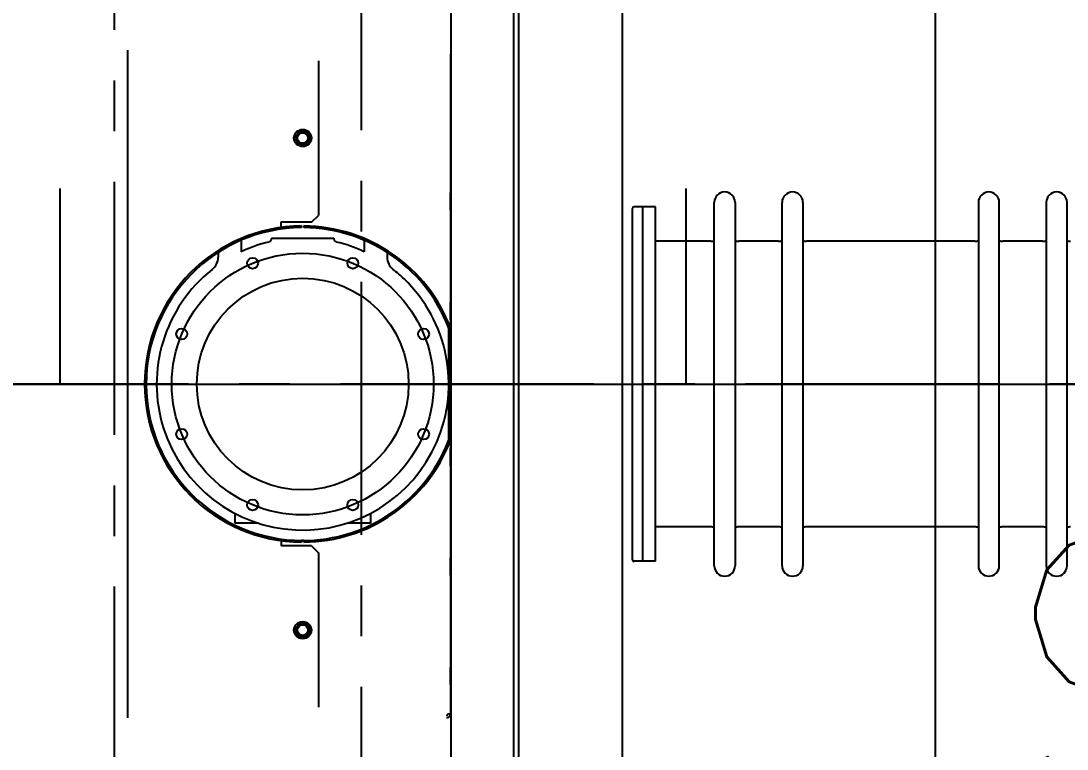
# Model space of a CAD drawing. Header units: millimetres. Extents: x 1638 to 3309, y -435 to 1865.
# Drawn here: x 2380.93 to 2386.1, y -280.11 to -276.52 of the extents above; entities that cross this region are included whole.
import ezdxf

# ---------------------------------------------------------------- set-up
doc = ezdxf.new("R2010")
doc.units = ezdxf.units.MM
doc.linetypes.add('CENTER', pattern=[2, 1.25, -0.25, 0.25, -0.25])
doc.linetypes.add('HIDDEN', pattern=[9.525, 6.35, -3.175])
for name, color, linetype in [('25D', 3, 'CENTER'), ('50C', 7, 'Continuous'), ('Frame', 243, 'Continuous'), ('GRAPHICS', 2, 'Continuous'), ('ROOD', 1, 'Continuous')]:
    doc.layers.add(name, color=color, linetype=linetype)
doc.layers.add('ballast', color=1, linetype='HIDDEN', lineweight=25)
doc.styles.add('ROMANS', font='ROMANS.SHX')

# ---------------------------------------------------------------- blocks, each defined once
blk = doc.blocks.new('EXISTING BALLAST SYSTEM')
at = {"layer": '25D', "color": 8}
for p, q in [((2381.3922, -273.312), (2381.3922, -283.2837)), ((2382.611, -275.8068), (2382.611, -280.8156)), ((2387.7598, -278.3112), (2370.6682, -278.3112)), ((2381.0194, -278.3112), (2394.9228, -278.3112)), ((2385.6402, -278.3112), (2387.1987, -278.3112))]:
    blk.add_line(p, q, dxfattribs=at)
at = {"layer": '50C', "color": 8}
for p, q in [((2383.9007, -275.8469), (2383.9007, -280.7755)), ((2385.4461, -275.8469), (2385.4461, -280.7755)), ((2384.0028, -279.1869), (2384.0028, -277.4355)), ((2384.0646, -277.4355), (2384.0028, -277.4355)), ((2384.0646, -279.1869), (2384.0646, -277.4355)), ((2384.3552, -279.2087), (2384.3552, -277.4137)), ((2384.4582, -277.4137), (2384.4582, -279.2087)), ((2384.69, -279.2087), (2384.69, -277.4137)), ((2384.7931, -277.4137), (2384.7931, -279.2087)), ((2385.6594, -277.4137), (2385.6594, -279.2087)), ((2385.7624, -279.2087), (2385.7624, -277.4137)), ((2385.9942, -277.4137), (2385.9942, -279.2087)), ((2386.0972, -279.2087), (2386.0972, -277.4137)), ((2384.3376, -277.6055), (2384.0646, -277.6055)), ((2384.6725, -277.6055), (2384.4758, -277.6055)), ((2385.6418, -277.6055), (2384.8106, -277.6055)), ((2385.9767, -277.6055), (2385.78, -277.6055)), ((2384.3376, -279.0169), (2384.0646, -279.0169)), ((2384.6725, -279.0169), (2384.4758, -279.0169)), ((2385.6418, -279.0169), (2384.8106, -279.0169)), ((2385.9767, -279.0169), (2385.78, -279.0169)), ((2384.0646, -279.1869), (2384.0028, -279.1869))]:
    blk.add_line(p, q, dxfattribs=at)
for centre, start, end in [((2384.4067, -277.4137), 0, 180), ((2384.7415, -277.4137), 0, 180), ((2385.7109, -277.4137), 0, 180), ((2386.0457, -277.4137), 0, 180), ((2384.3376, -277.554), 270, 289.9287), ((2384.4758, -277.554), 250.0713, 270), ((2384.6725, -277.554), 270, 289.9287), ((2384.8106, -277.554), 250.0713, 270), ((2385.6418, -277.554), 270, 289.9287), ((2385.78, -277.554), 250.0713, 270), ((2385.9767, -277.554), 270, 289.9287), ((2386.1148, -277.554), 250.0713, 270), ((2384.3376, -279.0684), 70.0713, 90), ((2384.4758, -279.0684), 90, 109.9287), ((2384.6725, -279.0684), 70.0713, 90), ((2384.8106, -279.0684), 90, 109.9287), ((2385.6418, -279.0684), 70.0713, 90), ((2385.78, -279.0684), 90, 109.9287), ((2385.9767, -279.0684), 70.0713, 90), ((2386.1148, -279.0684), 90, 109.9287), ((2384.4067, -279.2087), 180, 0), ((2384.7415, -279.2087), 180, 0), ((2385.7109, -279.2087), 180, 0), ((2386.0457, -279.2087), 180, 0)]:
    blk.add_arc(centre, 0.0515, start, end, dxfattribs=at)
at = {"layer": 'Frame', "color": 8}
for p, q in [((2381.126, -278.3112), (2381.126, -277.3454)), ((2384.2167, -278.3112), (2384.2167, -277.3454)), ((2313.1304, -278.3112), (2439.8495, -278.3112))]:
    blk.add_line(p, q, dxfattribs=at)
at = {"layer": 'GRAPHICS', "color": 8}
for p, q in [((2383.0545, -275.4059), (2383.0545, -281.2165)), ((2383.3636, -275.4317), (2383.3636, -281.1907)), ((2383.3893, -275.4314), (2383.3893, -281.191)), ((2383.3893, -275.4314), (2383.3893, -281.191)), ((2381.4581, -276.6625), (2381.4581, -279.9599)), ((2382.4003, -276.7145), (2382.4003, -277.4785)), ((2383.0524, -276.681), (2383.0524, -279.9414)), ((2382.3041, -277.063), (2382.2852, -277.0957)), ((2382.3419, -277.063), (2382.3041, -277.063)), ((2382.3608, -277.0957), (2382.3419, -277.063)), ((2382.2852, -277.0957), (2382.3041, -277.1284)), ((2382.3041, -277.1284), (2382.3419, -277.1284)), ((2382.3419, -277.1284), (2382.3608, -277.0957)), ((2383.0524, -277.4523), (2383.0524, -277.3672)), ((2383.0524, -277.3672), (2383.0537, -277.3672)), ((2383.0537, -277.3672), (2383.0537, -277.4523)), ((2382.3668, -277.512), (2382.4003, -277.4785)), ((2383.0524, -277.4523), (2383.0537, -277.4523)), ((2382.3668, -277.512), (2382.2154, -277.512)), ((2382.2154, -277.512), (2382.2154, -277.5377)), ((2382.3178, -277.5303), (2382.3178, -277.5385)), ((2382.3282, -277.5303), (2382.3282, -277.5385)), ((2382.1685, -277.59), (2382.4775, -277.59)), ((2382.1685, -277.59), (2382.4775, -277.59)), ((2382.1685, -277.59), (2382.1685, -277.5945)), ((2382.1685, -277.59), (2382.1685, -277.5945)), ((2382.4775, -277.59), (2382.4775, -277.5945)), ((2382.4775, -277.59), (2382.4775, -277.5945)), ((2382.0191, -277.6008), (2382.0191, -277.6572)), ((2382.0191, -277.6008), (2382.0191, -277.6572)), ((2382.6269, -277.6008), (2382.6269, -277.6572)), ((2382.6269, -277.6008), (2382.6269, -277.6572)), ((2381.9058, -277.6609), (2381.9058, -277.6844)), ((2381.9058, -277.6609), (2381.9058, -277.6844)), ((2382.7402, -277.6609), (2382.7402, -277.6844)), ((2382.7402, -277.6609), (2382.7402, -277.6844)), ((2383.0524, -277.9081), (2383.0537, -277.9081)), ((2383.0524, -277.9932), (2383.0524, -277.9081)), ((2383.0537, -277.9081), (2383.0537, -277.9932)), ((2383.0524, -277.9932), (2383.0537, -277.9932)), ((2383.0437, -278.0325), (2383.0437, -278.5899)), ((2383.0442, -278.0338), (2383.0442, -278.5886)), ((2383.0442, -278.0338), (2383.0442, -278.5886)), ((2383.0447, -278.0353), (2383.0524, -278.0323)), ((2383.0524, -278.5901), (2383.0447, -278.5871)), ((2383.0524, -278.7143), (2383.0524, -278.6293)), ((2383.0524, -278.6293), (2383.0537, -278.6293)), ((2383.0537, -278.6293), (2383.0537, -278.7143)), ((2383.0524, -278.7143), (2383.0537, -278.7143)), ((2381.9882, -278.9499), (2381.9882, -278.9979)), ((2381.9882, -278.9499), (2381.9882, -278.9979)), ((2382.6578, -278.9499), (2382.6578, -278.9979)), ((2382.6578, -278.9499), (2382.6578, -278.9979)), ((2382.1026, -278.9979), (2381.9882, -278.9979)), ((2382.1026, -278.9979), (2381.9882, -278.9979)), ((2382.6578, -278.9979), (2382.5434, -278.9979)), ((2382.6578, -278.9979), (2382.5434, -278.9979)), ((2382.2171, -279.0849), (2382.2171, -279.1107)), ((2382.3282, -279.0839), (2382.3178, -279.0839)), ((2382.3178, -279.0839), (2382.3178, -279.0921)), ((2382.3282, -279.0921), (2382.3282, -279.0839)), ((2382.3668, -279.1107), (2382.2165, -279.1107)), ((2382.3668, -279.1107), (2382.4002, -279.1442)), ((2382.4002, -279.1442), (2382.4003, -279.9079)), ((2383.0524, -279.2552), (2383.0524, -279.1701)), ((2383.0524, -279.1701), (2383.0537, -279.1701)), ((2383.0537, -279.1701), (2383.0537, -279.2552)), ((2383.0524, -279.2552), (2383.0537, -279.2552)), ((2382.3041, -279.494), (2382.2852, -279.5267)), ((2382.3419, -279.494), (2382.3041, -279.494)), ((2382.3608, -279.5267), (2382.3419, -279.494)), ((2382.2852, -279.5267), (2382.3041, -279.5594)), ((2382.3041, -279.5594), (2382.3419, -279.5594)), ((2382.3419, -279.5594), (2382.3608, -279.5267)), ((2383.0524, -279.7961), (2383.0524, -279.711)), ((2383.0524, -279.711), (2383.0537, -279.711)), ((2383.0537, -279.711), (2383.0537, -279.7961)), ((2383.0524, -279.7961), (2383.0537, -279.7961)), ((2383.0524, -279.9414), (2383.0442, -279.9414))]:
    blk.add_line(p, q, dxfattribs=at)
for centre, radius in [((2382.323, -277.0957), 0.0425), ((2382.323, -277.0957), 0.0258), ((2382.323, -278.3112), 0.6463), ((2382.0756, -277.7141), 0.027), ((2382.0756, -277.7141), 0.027), ((2382.5704, -277.7141), 0.027), ((2382.5704, -277.7141), 0.027), ((2382.323, -278.3112), 0.5228), ((2382.323, -278.3112), 0.5228), ((2381.7259, -278.0639), 0.027), ((2381.7259, -278.0639), 0.027), ((2382.9201, -278.0639), 0.027), ((2382.9201, -278.0639), 0.027), ((2381.7258, -278.5586), 0.027), ((2381.7258, -278.5586), 0.027), ((2382.9201, -278.5586), 0.027), ((2382.9201, -278.5586), 0.027), ((2382.0756, -278.9083), 0.027), ((2382.0756, -278.9083), 0.027), ((2382.5704, -278.9083), 0.027), ((2382.5704, -278.9083), 0.027), ((2382.323, -279.5267), 0.0425), ((2382.323, -279.5267), 0.0258)]:
    blk.add_circle(centre, radius, dxfattribs=at)
for centre, radius, start, end in [((2382.323, -277.0957), 0.0327, 90, 270), ((2382.323, -277.0957), 0.0327, 149.9997, 330.0006), ((2382.323, -277.0957), 0.0327, 329.9997, 90), ((2382.3005, -277.0957), 0.0225, 142.036, 217.9624), ((2382.3455, -277.0957), 0.0225, 322.0376, 37.964), ((2382.323, -278.3112), 0.7809, 90.378, 269.6221), ((2382.323, -278.3112), 0.7809, 90.378, 269.6221), ((2382.323, -278.3112), 0.7727, 90.382, 270), ((2382.323, -278.3112), 0.7727, 90.382, 270), ((2382.323, -278.3112), 0.7809, 20.6589, 89.6222), ((2382.323, -278.3112), 0.7809, 20.6589, 89.6222), ((2382.323, -278.3112), 0.7727, 18.972, 89.6181), ((2382.323, -278.3112), 0.7727, 18.972, 89.6181), ((2382.153, -277.5945), 0.0155, 283.3424, 0), ((2382.153, -277.5945), 0.0155, 283.3424, 0), ((2382.493, -277.5945), 0.0155, 180, 256.6576), ((2382.493, -277.5945), 0.0155, 180, 256.6576), ((2382.323, -278.3112), 0.7212, 103.3424, 114.9248), ((2382.323, -278.3112), 0.7212, 103.3424, 114.9248), ((2382.323, -278.3112), 0.7212, 65.0752, 76.6576), ((2382.323, -278.3112), 0.7212, 65.0752, 76.6576), ((2381.8285, -277.6844), 0.0773, 308.269, 0), ((2381.8285, -277.6844), 0.0773, 308.269, 0), ((2382.8175, -277.6844), 0.0773, 180, 231.731), ((2382.8175, -277.6844), 0.0773, 180, 231.731), ((2382.323, -278.3112), 0.7212, 128.269, 46.0634), ((2382.323, -278.3112), 0.7212, 128.269, 46.0634), ((2382.323, -278.3112), 0.7212, 46.0634, 51.731), ((2382.323, -278.3112), 0.7212, 46.0634, 51.731), ((2382.323, -278.3112), 0.7727, 269.6181, 340.7373), ((2382.323, -278.3112), 0.7727, 269.6181, 340.7373), ((2382.323, -278.3112), 0.7809, 270.3779, 339.0755), ((2382.323, -278.3112), 0.7809, 270.3779, 339.0755), ((2382.323, -279.5267), 0.0327, 90, 270), ((2382.323, -279.5267), 0.0327, 330.0002, 90), ((2382.3005, -279.5267), 0.0225, 142.0232, 217.9784), ((2382.323, -279.5267), 0.0327, 150.0075, 330.0006), ((2382.3455, -279.5267), 0.0225, 322.0232, 37.9768), ((2383.0442, -279.9517), 0.0103, 90, 180), ((2383.0339, -279.9414), 0.0185, 270, 0)]:
    blk.add_arc(centre, radius, start, end, dxfattribs=at)
at = {"layer": 'ROOD', "color": 8}
for p, q in [((2384.0028, -277.4355), (2383.959, -277.4355)), ((2384.0028, -279.1869), (2384.0028, -277.4355)), ((2383.9513, -279.1792), (2383.9513, -277.4432)), ((2384.0028, -279.1869), (2383.959, -279.1869))]:
    blk.add_line(p, q, dxfattribs=at)
for centre, start, end in [((2383.959, -277.4432), 90, 180), ((2383.959, -279.1792), 180, 270)]:
    blk.add_arc(centre, 0.00773, start, end, dxfattribs=at)
at = {"layer": 'Frame', "color": 8, "style": 'ROMANS'}
blk.add_text(' 90', height=1.28782, dxfattribs=at).set_placement((2384.8928, -280.3335))

msp = doc.modelspace()

# ---------------------------------------------------------------- block references
at = {"layer": 'ballast'}
msp.add_blockref('EXISTING BALLAST SYSTEM', (0, 0), dxfattribs=at)

doc.saveas('drawing.dxf')
